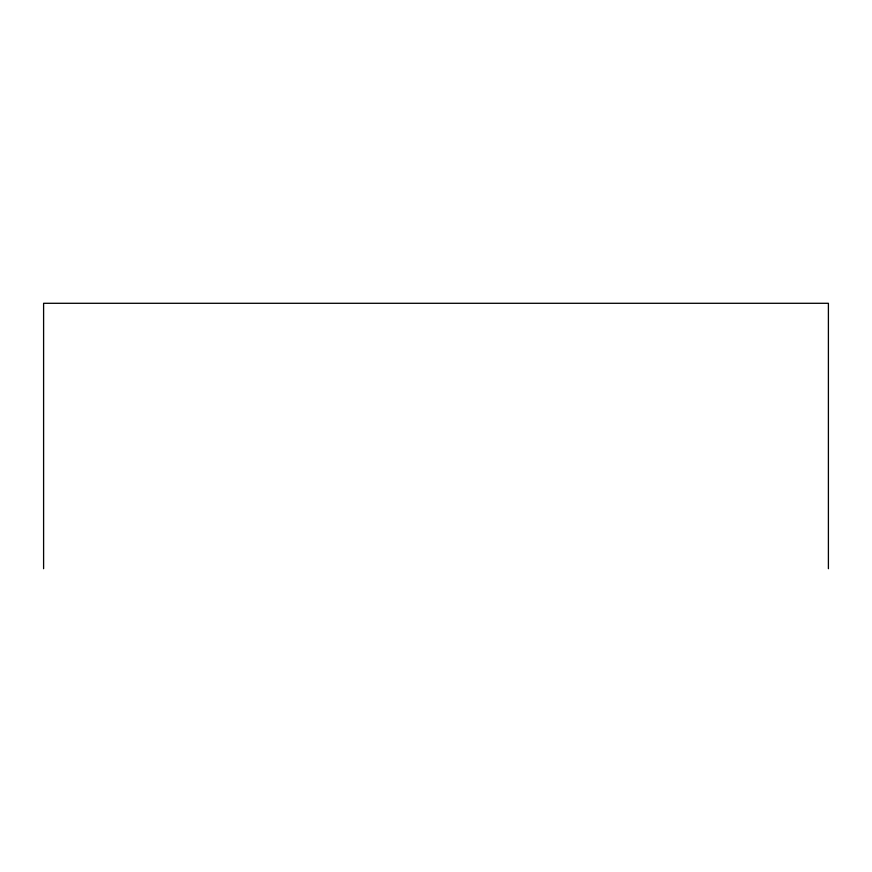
<?xml version="1.0" encoding="UTF-8"?>
<svg xmlns="http://www.w3.org/2000/svg" width="872" height="872" viewBox="0 0 872 872"><rect width="100%" height="100%" fill="white"/><g stroke="black" fill="none" stroke-linecap="round" stroke-linejoin="round"><path stroke-width="1.31" d="M828.4 568.708L828.4 303.293L43.6 303.293L43.6 568.708"/></g></svg>
